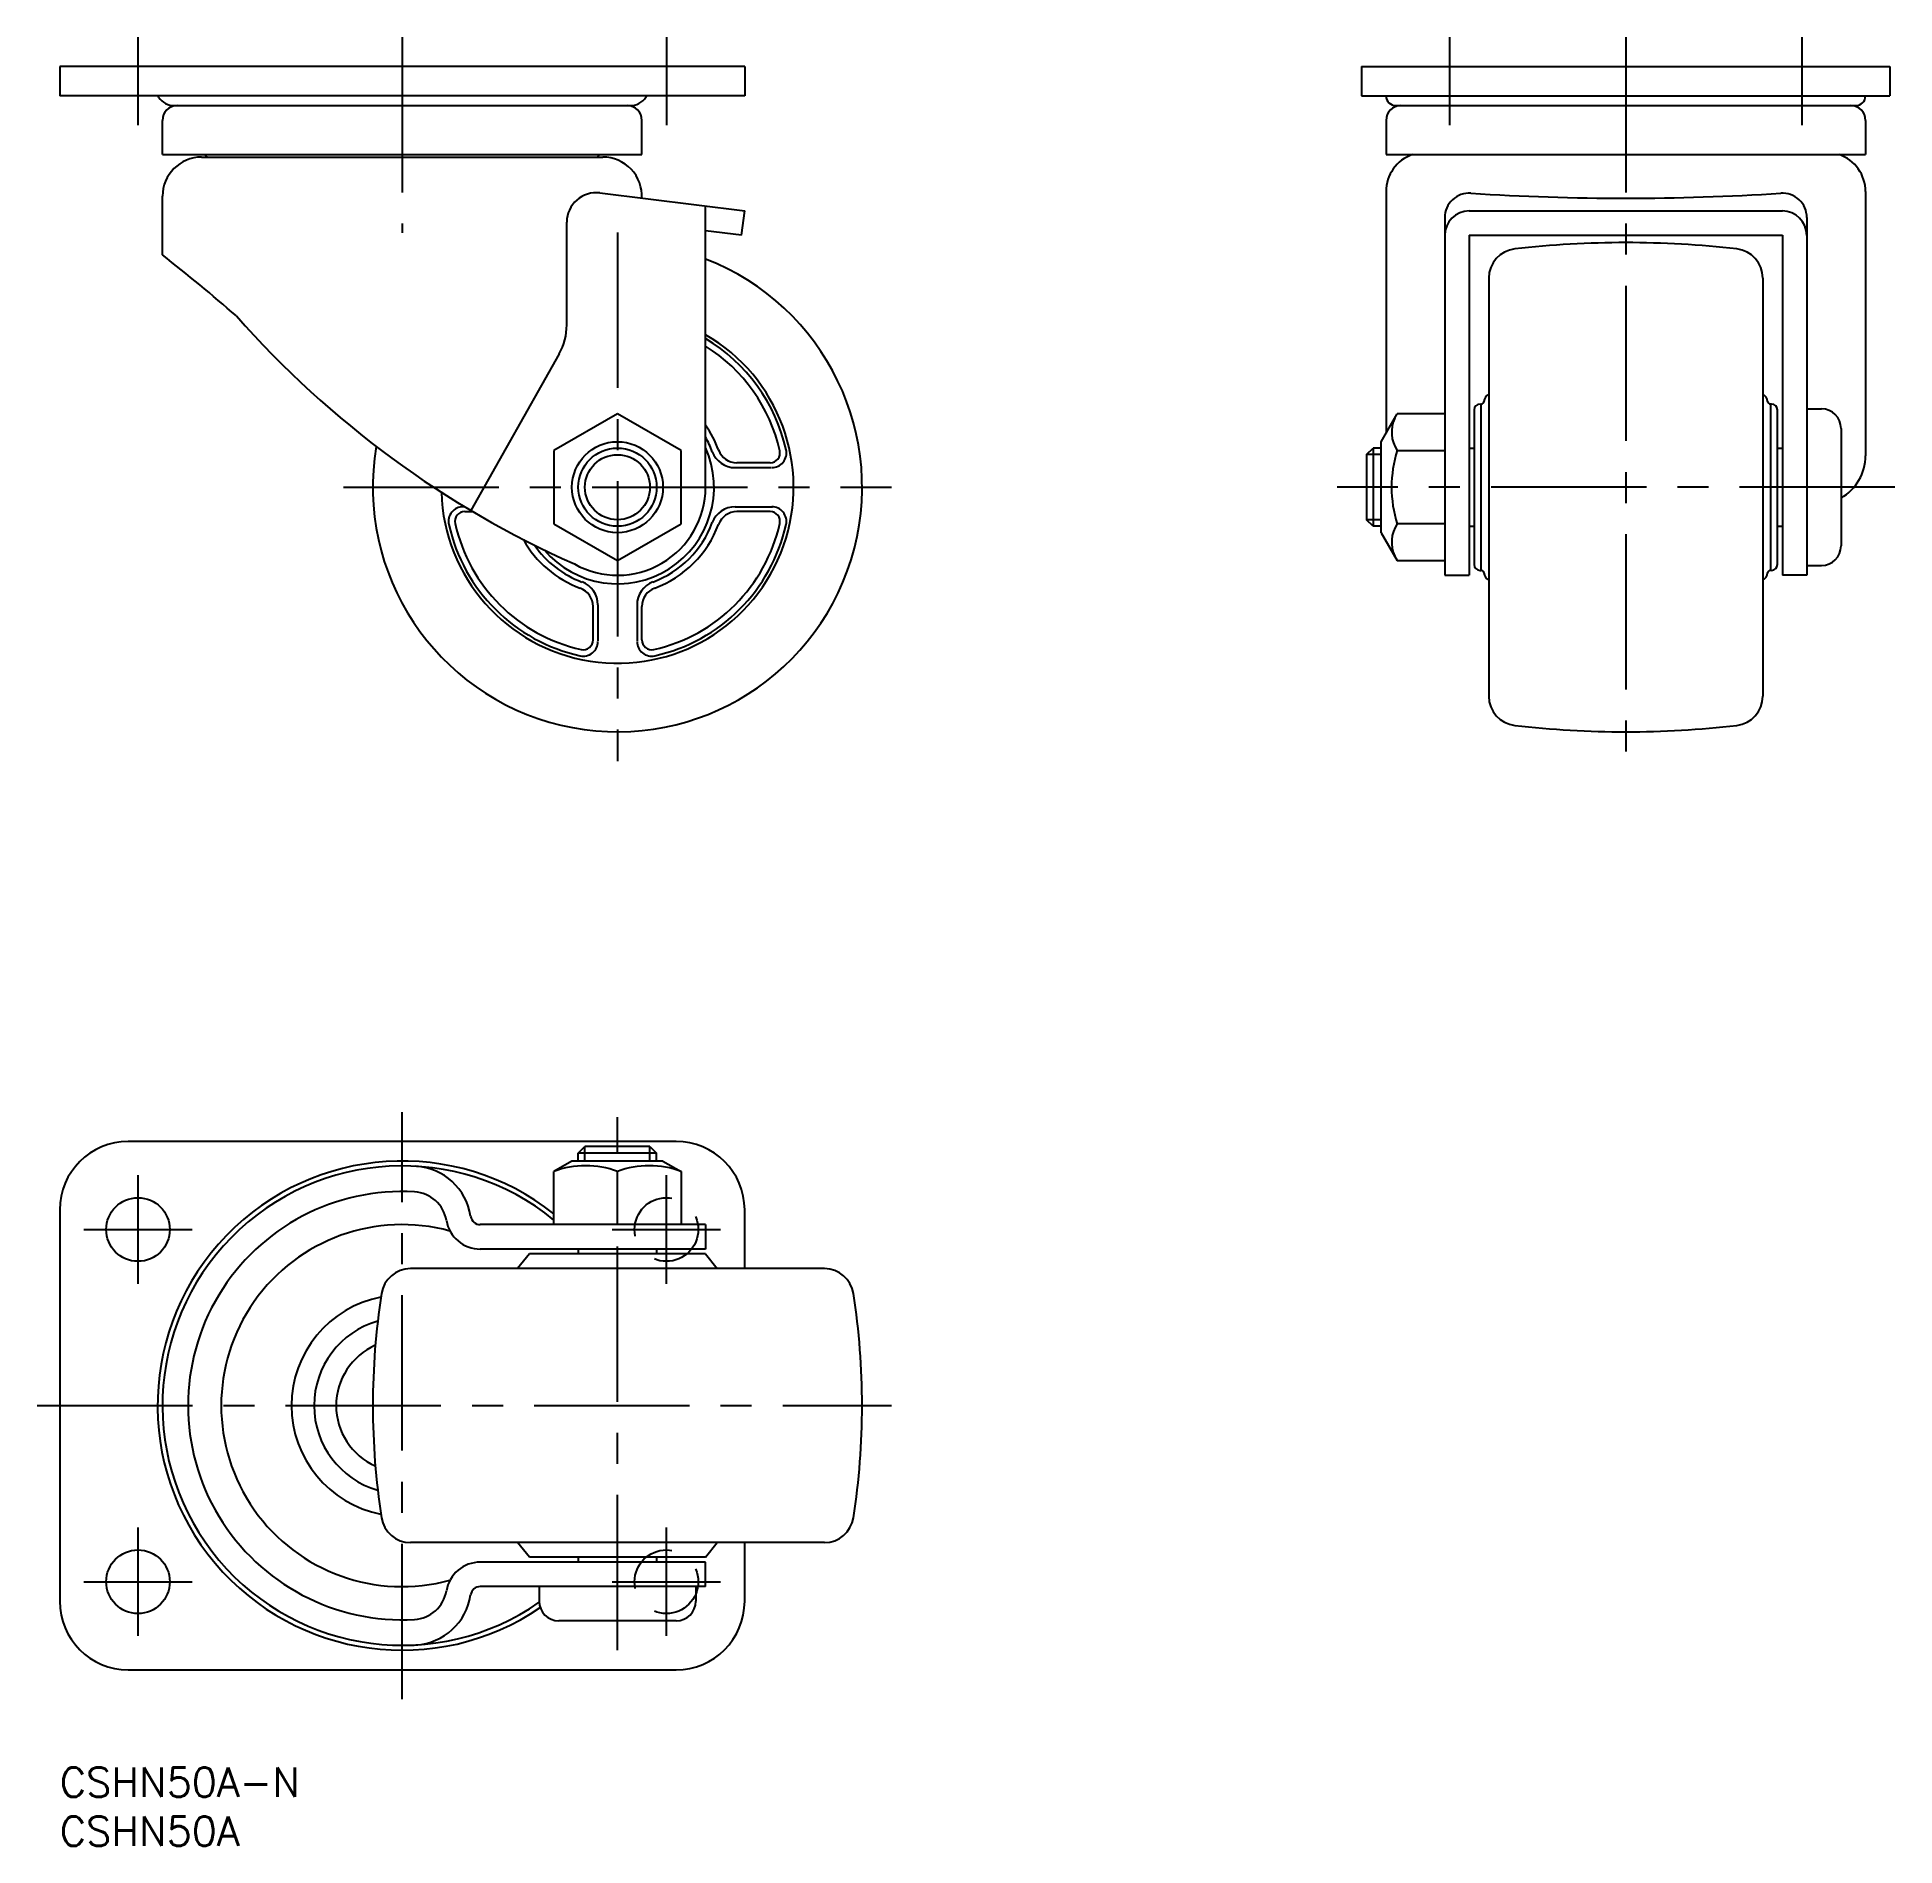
# Model space of a CAD drawing. Extents: x -2 to 188, y -8 to 177.
import ezdxf

# ---------------------------------------------------------------- set-up
doc = ezdxf.new("R2010")
doc.units = 0
doc.header["$LTSCALE"] = 0.5
doc.linetypes.add('CENTER', pattern=[50.8, 31.75, -6.35, 6.35, -6.35])
doc.linetypes.add('DASHED', pattern=[19.05, 12.7, -6.35])
for name, color, linetype in [('MSM_CENTER', 1, 'CENTER'), ('MSM_CONTINUOUS', 7, 'CONTINUOUS'), ('MSM_DASHED', 4, 'DASHED'), ('MSM_NARROW', 5, 'CONTINUOUS'), ('MSM_PART_NUMBER', 7, 'CONTINUOUS')]:
    doc.layers.add(name, color=color, linetype=linetype)
doc.styles.get("Standard").update_dxf_attribs({"font": 'txt.shx', "height": 3, "bigfont": 'bigfont.shx'})

# ---------------------------------------------------------------- blocks, each defined once
blk = doc.blocks.new('*U23')
at = {"layer": 'MSM_PART_NUMBER'}
blk.add_text('CSHN50A-N', height=3, dxfattribs=at).set_placement((0, -3))
blk = doc.blocks.new('*U24')
at = {"layer": 'MSM_PART_NUMBER'}
blk.add_text('CSHN50A', height=3, dxfattribs=at).set_placement((0, -8))

msp = doc.modelspace()

# ---------------------------------------------------------------- linework, layer by layer
at = {"layer": 'MSM_CENTER'}
for p, q in [((8, 167.88), (8, 176.88)), ((35, 176.88), (35, 156.88)), ((62, 176.88), (62, 167.88)), ((142.05, 167.88), (142.05, 176.88)), ((160.05, 176.88), (160.05, 102.88)), ((178.05, 176.88), (178.05, 167.88)), ((57, 156.9), (57, 102.88)), ((29, 130.88), (85, 130.88)), ((187.55, 130.88), (130.55, 130.88)), ((35, 7), (35, 67)), ((57, 12), (57, 66.5)), ((8, 49.46), (8, 60.54)), ((62, 49.46), (62, 60.54)), ((2.46, 55), (13.54, 55)), ((56.46, 55), (67.54, 55)), ((-2.31, 37), (85, 37)), ((8, 13.46), (8, 24.54)), ((62, 13.46), (62, 24.54)), ((2.46, 19), (13.54, 19)), ((56.46, 19), (67.54, 19))]:
    msp.add_line(p, q, dxfattribs=at)
at = {"layer": 'MSM_CONTINUOUS'}
for p, q in [((0, 173.88), (0, 170.88)), ((70, 173.88), (0, 173.88)), ((70, 173.88), (70, 170.88)), ((133.05, 173.88), (133.05, 170.88)), ((133.05, 173.88), (187.05, 173.88)), ((187.05, 173.88), (187.05, 170.88)), ((70, 170.88), (0, 170.88)), ((10.1, 170.74), (10, 170.88)), ((59.9, 170.74), (60, 170.88)), ((133.05, 170.88), (187.05, 170.88)), ((11.74, 169.88), (58.26, 169.88)), ((136.55, 169.88), (183.55, 169.88)), ((10.5, 164.88), (10.5, 168.38)), ((59.5, 164.88), (59.5, 168.38)), ((135.55, 168.38), (135.55, 164.88)), ((184.55, 168.38), (184.55, 164.88)), ((10.5, 164.88), (59.5, 164.88)), ((14.5, 164.62), (55.5, 164.62)), ((135.55, 164.88), (184.55, 164.88)), ((10.5, 154.62), (10.5, 160.62)), ((55.19, 160.96), (70, 159.12)), ((66, 130.88), (66, 159.61)), ((135.55, 161.1), (135.55, 136.4)), ((184.55, 161.1), (184.55, 134.1)), ((51.82, 147.46), (51.82, 157.98)), ((69.69, 156.63), (70, 159.12)), ((141.55, 158.44), (141.55, 121.88)), ((144.05, 159.12), (176.05, 159.12)), ((178.55, 158.44), (178.55, 121.88)), ((69.69, 156.63), (66, 157.09)), ((144.05, 156.63), (144.05, 121.88)), ((144.05, 156.63), (176.05, 156.63)), ((176.05, 156.63), (176.05, 121.88)), ((146.05, 152.26), (146.05, 109.51)), ((174.05, 152.26), (174.05, 109.51)), ((51.04, 144.51), (42, 128.51)), ((144.55, 138.78), (144.55, 122.98)), ((145.15, 139.38), (145.26, 139.38)), ((145.26, 122.38), (145.26, 139.38)), ((174.95, 139.38), (174.84, 139.38)), ((174.84, 139.38), (174.84, 122.38)), ((175.55, 122.98), (175.55, 138.78)), ((178.55, 138.88), (180.05, 138.88)), ((57, 138.39), (50.5, 134.64)), ((63.5, 134.64), (57, 138.39)), ((135.05, 135.53), (136.7, 138.39)), ((141.55, 138.39), (136.7, 138.39)), ((182.05, 136.88), (182.05, 124.88)), ((133.55, 134.21), (134.22, 134.88)), ((134.22, 134.88), (134.22, 126.88)), ((135.05, 134.88), (134.22, 134.88)), ((135.05, 126.23), (135.05, 135.53)), ((144.05, 134.88), (144.55, 134.88)), ((175.55, 134.88), (176.05, 134.88)), ((50.5, 134.64), (50.5, 127.13)), ((63.5, 127.13), (63.5, 134.64)), ((72.61, 133.38), (69.2, 133.38)), ((133.55, 134.21), (133.55, 127.56)), ((136.7, 134.64), (141.55, 134.64)), ((69.03, 132.88), (72.72, 132.88)), ((41.38, 128.88), (41.28, 128.88)), ((41.39, 128.38), (42.21, 128.38)), ((69.03, 128.88), (72.84, 128.88)), ((72.61, 128.38), (69.2, 128.38)), ((134.22, 126.88), (133.55, 127.56)), ((50.5, 127.13), (57, 123.38)), ((57, 123.38), (63.5, 127.13)), ((135.05, 126.88), (134.22, 126.88)), ((135.05, 126.23), (136.7, 123.38)), ((141.55, 127.13), (136.7, 127.13)), ((144.05, 126.88), (144.55, 126.88)), ((175.55, 126.88), (176.05, 126.88)), ((136.7, 123.38), (141.55, 123.38)), ((141.55, 121.88), (144.05, 121.88)), ((145.15, 122.38), (145.26, 122.38)), ((174.95, 122.38), (174.84, 122.38)), ((178.55, 121.88), (176.05, 121.88)), ((178.55, 122.88), (180.05, 122.88)), ((54.5, 115.27), (54.5, 118.69)), ((55, 118.85), (55, 115.17)), ((59, 118.85), (59, 115.17)), ((59.5, 115.27), (59.5, 118.69)), ((63, 64), (7, 64)), ((53, 62.82), (53.68, 63.5)), ((61, 62.82), (53, 62.82)), ((53, 62), (53, 62.82)), ((60.32, 63.5), (53.68, 63.5)), ((60.32, 63.5), (61, 62.82)), ((61, 62), (61, 62.82)), ((52.35, 62), (50.5, 60.93)), ((50.5, 55.5), (50.5, 60.93)), ((61.65, 62), (52.35, 62)), ((57, 55.5), (57, 60.93)), ((61.65, 62), (63.5, 60.93)), ((63.5, 60.93), (63.5, 55.5)), ((0, 57), (0, 17)), ((70, 51), (70, 57)), ((66, 55.5), (42.98, 55.5)), ((66, 55.5), (66, 53)), ((66, 53), (42.97, 53)), ((48, 52.5), (46.8, 51)), ((66, 52.5), (48, 52.5)), ((53, 53), (53, 52.5)), ((61, 53), (61, 52.5)), ((66, 52.5), (67.2, 51)), ((78.15, 51), (35.85, 51)), ((78.15, 23), (35.85, 23)), ((48, 21.5), (46.8, 23)), ((66, 21.5), (67.2, 23)), ((70, 17), (70, 23)), ((66, 21), (42.97, 21)), ((66, 21.5), (48, 21.5)), ((53, 21.5), (53, 21)), ((61, 21.5), (61, 21)), ((66, 18.5), (66, 21)), ((66, 18.5), (42.98, 18.5)), ((49, 18.5), (49, 17)), ((65, 18.5), (65, 17)), ((63, 15), (51, 15)), ((7, 10), (63, 10))]:
    msp.add_line(p, q, dxfattribs=at)
for centre, radius in [((57, 130.88), 4.65), ((57, 130.88), 4), ((8, 55), 3.25), ((8, 19), 3.25)]:
    msp.add_circle(centre, radius, dxfattribs=at)
for centre, radius, start, end in [((136.55, 170.88), 1, 180, 270), ((183.55, 170.88), 1, 270, 0), ((11.74, 171.88), 2, 215, 270), ((12, 168.38), 1.5, 90, 180), ((58, 168.38), 1.5, 0, 90), ((58.26, 171.88), 2, 270, 325), ((137.05, 168.38), 1.5, 90, 180), ((183.05, 168.38), 1.5, 0, 90), ((14.5, 160.62), 4, 90, 180), ((17, 166.6), 2.78, 218.2216, 225.4167), ((53, 166.6), 2.78, 314.5833, 321.7784), ((55.5, 160.62), 4, 357.134, 90), ((139.55, 161.1), 4, 109.0911, 180), ((180.55, 161.1), 4, 0, 70.9089), ((54.82, 157.98), 3, 82.9, 180), ((144.05, 158.44), 2.5, 86.3318, 180), ((160.05, 408), 247.58, 266.3318, 273.6682), ((176.05, 158.44), 2.5, 0, 93.6682), ((144.05, 156.62), 2.5, 90, 180), ((176.05, 156.62), 2.5, 0, 90), ((160.05, 55.88), 100, 83.4885, 96.5115), ((-112.97, -2.72), 200, 49.0708, 51.8787), ((57, 130.88), 25, 170.4229, 68.8998), ((149.05, 152.26), 3, 96.5115, 180), ((171.05, 152.26), 3, 0, 83.4885), ((93.13, 214.45), 100, 221.3499, 246.0886), ((57, 130.88), 18, 181.6567, 60), ((45.82, 147.46), 6, 330.5346, 0), ((57, 130.88), 17.65, 12.5146, 59.346), ((57, 130.88), 17, 12.6356, 58.0343), ((145.15, 138.78), 0.6, 90, 180), ((145.26, 139.68), 0.3, 270, 353.4138), ((146.55, 139.53), 1, 120, 173.4138), ((173.55, 139.53), 1, 6.5862, 60), ((174.84, 139.68), 0.3, 186.5862, 270), ((174.95, 138.78), 0.6, 0, 90), ((180.05, 136.88), 2, 0, 90), ((57, 130.88), 11, 20.2522, 35.0968), ((139.44, 136.51), 3.32, 154.3842, 214.3842), ((57, 130.88), 9.87, 220.5044, 24.2315), ((57, 130.88), 10.35, 20.5028, 29.5706), ((69.03, 135.38), 2.5, 200.5028, 270), ((69.2, 135.38), 2, 200.2522, 270), ((72.61, 134.38), 1, 270, 12.6356), ((72.77, 134.38), 1.5, 270, 12.5146), ((148.53, 130.88), 12.42, 162.412, 197.588), ((179.55, 134.1), 5, 300, 0), ((57, 130.88), 9, 240.7036, 0), ((41.23, 127.38), 1.5, 90, 192.5146), ((41.39, 127.38), 1, 90, 192.6356), ((57, 130.88), 10.35, 290.5028, 339.4972), ((69.03, 126.38), 2.5, 90, 159.4972), ((69.2, 126.38), 2, 90, 159.7478), ((72.61, 127.38), 1, 347.3644, 90), ((72.77, 127.38), 1.5, 347.4854, 90), ((57, 130.88), 17.65, 192.5146, 257.4854), ((57, 130.88), 17, 192.6356, 257.3644), ((57, 130.88), 11, 209.1672, 249.7478), ((57, 130.88), 17, 282.6356, 347.3644), ((57, 130.88), 11, 290.2522, 339.7478), ((57, 130.88), 17.65, 282.5146, 347.4854), ((139.44, 125.25), 3.32, 145.6158, 205.6158), ((57, 130.88), 10.35, 214.9708, 249.4972), ((180.05, 124.88), 2, 270, 0), ((145.15, 122.98), 0.6, 180, 270), ((145.26, 122.08), 0.3, 6.5862, 90), ((146.55, 122.23), 1, 186.5862, 240), ((173.55, 122.23), 1, 300, 353.4138), ((174.84, 122.08), 0.3, 90, 173.4138), ((174.95, 122.98), 0.6, 270, 0), ((52.5, 118.69), 2, 0, 69.7478), ((52.5, 118.85), 2.5, 0, 69.4972), ((61.5, 118.85), 2.5, 110.5028, 180), ((61.5, 118.69), 2, 110.2522, 180), ((53.5, 115.11), 1.5, 257.4854, 0), ((53.5, 115.27), 1, 257.3644, 0), ((60.5, 115.11), 1.5, 180, 282.5146), ((60.5, 115.27), 1, 180, 282.6356), ((149.05, 109.51), 3, 180, 263.4885), ((171.05, 109.51), 3, 276.5115, 0), ((160.05, 205.88), 100, 263.4885, 276.5115), ((7, 57), 7, 90, 180), ((63, 57), 7, 0, 90), ((35, 37), 25, 51.6839, 304.3479), ((35, 37), 24.5, 50.7539, 304.8576), ((36.06, 55.47), 6, 8.4629, 86.7265), ((53.75, 52.13), 9.39, 69.7438, 110.2562), ((60.25, 52.13), 9.39, 69.7438, 110.2562), ((35, 37), 21.89, 86.6977, 273.3023), ((36.06, 55.36), 3.5, 9.3455, 86.6977), ((35, 37), 18.5, 74.6948, 285.3052), ((42.97, 56.5), 3.5, 189.3455, 270), ((42.98, 56.5), 1, 188.4629, 270), ((35.85, 48), 3, 90, 171.2121), ((78.15, 48), 3, 8.7879, 90), ((35, 37), 11.31, 101.0816, 258.9184), ((107, 37), 75, 171.2121, 188.7879), ((7, 37), 75, 351.2121, 8.7879), ((35, 37), 9, 106.1276, 253.8724), ((35, 37), 6.75, 114.0058, 245.9942), ((35.85, 26), 3, 188.7879, 270), ((78.15, 26), 3, 270, 351.2121), ((42.97, 17.5), 3.5, 90, 170.6545), ((36.06, 18.64), 3.5, 273.3023, 350.6545), ((36.06, 18.53), 6, 273.2735, 351.5371), ((42.98, 17.5), 1, 90, 171.5371), ((7, 17), 7, 180, 270), ((51, 17), 2, 180, 270), ((63, 17), 2, 270, 0), ((63, 17), 7, 270, 0)]:
    msp.add_arc(centre, radius, start, end, dxfattribs=at)
at = {"layer": 'MSM_DASHED'}
for centre in [(62, 55), (62, 19)]:
    msp.add_circle(centre, 3.25, dxfattribs=at)
at = {"layer": 'MSM_NARROW'}
for p, q in [((135.05, 134.21), (133.55, 134.21)), ((135.05, 127.56), (133.55, 127.56)), ((53.68, 62), (53.68, 63.5)), ((60.32, 62), (60.32, 63.5))]:
    msp.add_line(p, q, dxfattribs=at)
msp.add_circle((57, 130.88), 3.32, dxfattribs=at)

# ---------------------------------------------------------------- block references
at = {"layer": 'MSM_CONTINUOUS'}
for name in ['*U23', '*U24']:
    msp.add_blockref(name, (0, 0), dxfattribs=at)

doc.saveas('drawing.dxf')
